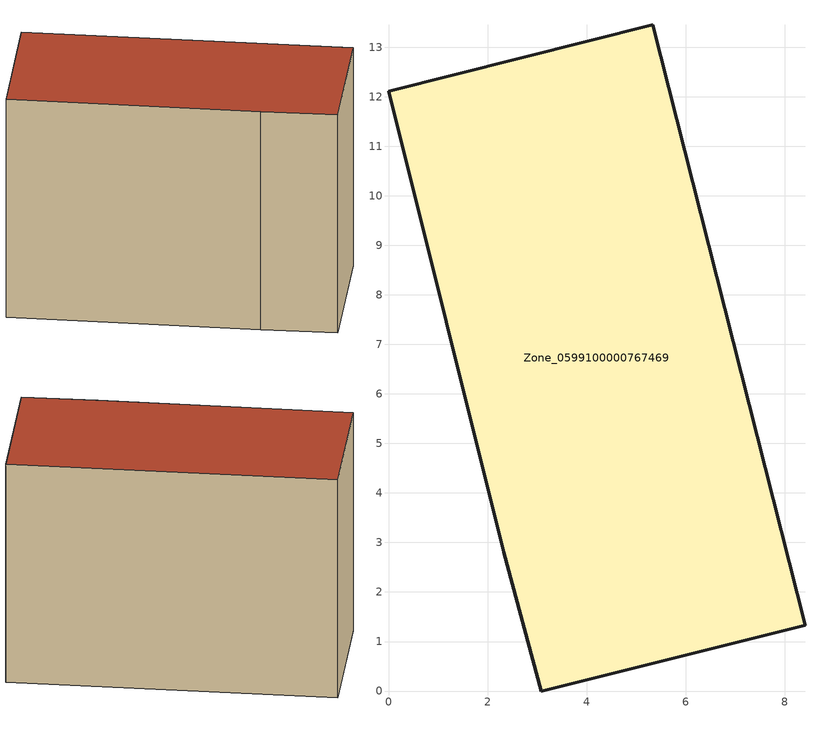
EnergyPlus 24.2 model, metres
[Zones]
Zone_0599100000767469
 floor ground (C_G): 5.34,13.45 8.41,1.33 3.08,0 2.33,2.8 0,12.11 z0
 wall outside (C_F): 2.33,2.8 3.08,0 8.41,1.33 5.34,13.45 0,12.11 2.33,2.8 z0:9.2
 roof outside (C_R): 8.41,1.33 5.34,13.45 0,12.11 2.33,2.8 3.08,0 z9.2
[BUILDING]
Pand.0599100000767469: North Axis=0; Terrain=City; Loads Convergence Tolerance Value=0.04; Temperature Convergence Tolerance Value=0.4; Solar Distribution=FullExterior; Maximum Number of Warmup Days=25; Minimum Number of Warmup Days=1
[Site:Location]
Rotterdam.The.Hague.AP_ZH_NLD Design_Conditions: Latitude=51.96; Longitude=4.45; Time Zone=1; Elevation=-4.5
[SITE:GROUNDTEMPERATURE:BUILDINGSURFACE]
18, 18, 18, 18, 18, 18, 18, 18, 18, 18, 18, 18
[MATERIAL] Thermal Absorptance=0.9; Solar Absorptance=0.7; Visible Absorptance=0.7
Name | Roughness | Thickness | Conductivity | Density | Specific Heat
G.TI.2006-2014 | MediumSmooth | 0.15 | 0.06 | 540 | 1210
F.TI.2006-2014 | Rough | 0.3 | 0.12 | 1920 | 840
R.TI.2006-2014 | MediumRough | 0.2 | 0.08 | 1500 | 1000
[CONSTRUCTION]
C_G: G.TI.2006-2014
C_F: F.TI.2006-2014
C_R: R.TI.2006-2014
[ZONE]
Zone_0599100000767469: Type=1; Multiplier=1; Ceiling Height=Autocalculate; Volume=Autocalculate; Floor Area=autocalculate; Part of Total Floor Area=Yes
[ZONEINFILTRATION:DESIGNFLOWRATE]
Infil_Zone_0599100000767469: Zone or ZoneList or Space or SpaceList=Zone_0599100000767469; Schedule=AlwaysOn; Design Flow Rate Calculation Method=Flow/Area; Flow Rate per Floor Area=0.0015; Constant Term Coefficient=1; Temperature Term Coefficient=0; Velocity Term Coefficient=0; Velocity Squared Term Coefficient=0
[HVACTEMPLATE:ZONE:IDEALLOADSAIRSYSTEM]
Zone_0599100000767469: Maximum Heating Supply Air Temperature=50; Minimum Cooling Supply Air Temperature=13; Maximum Heating Supply Air Humidity Ratio=0.0156; Minimum Cooling Supply Air Humidity Ratio=0.0077; Heating Limit=NoLimit; Cooling Limit=NoLimit; Dehumidification Control Type=ConstantSensibleHeatRatio; Cooling Sensible Heat Ratio=0.7; Dehumidification Setpoint=60; Humidification Control Type=None; Humidification Setpoint=30; Outdoor Air Method=None; Outdoor Air Flow Rate per Person=0.00944; Outdoor Air Flow Rate per Zone Floor Area=0; Outdoor Air Flow Rate per Zone=0; Demand Controlled Ventilation Type=None; Outdoor Air Economizer Type=NoEconomizer; Heat Recovery Type=None; Sensible Heat Recovery Effectiveness=0.7; Latent Heat Recovery Effectiveness=0.65
[ZONECONTROL:THERMOSTAT]
ThermostatControl_Zone_0599100000767469: Zone or ZoneList=Zone_0599100000767469; Control Type Schedule=DualSetpointControlType; Control 1=Thermostat_Zone_0599100000767469; Temperature Difference Between Cutout And Setpoint=0
[THERMOSTATSETPOINT:DUALSETPOINT]
Thermostat_Zone_0599100000767469: Heating Setpoint Temperature Schedule=HeatingSetpoint_Zone_0599100000767469; Cooling Setpoint Temperature Schedule=CoolingSetpoint_Zone_0599100000767469
[SCHEDULE:COMPACT]
HeatingSetpoint_Zone_0599100000767469: Through: 12/31, For: AllDays, Until: 24:00, 21
CoolingSetpoint_Zone_0599100000767469: Through: 12/31, For: AllDays, Until: 24:00, 24
DualSetpointControlType: Through: 12/31, For: AllDays, Until: 24:00, 4
AlwaysOn: Through: 12/31, For: AllDays, Until: 24:00, 1
